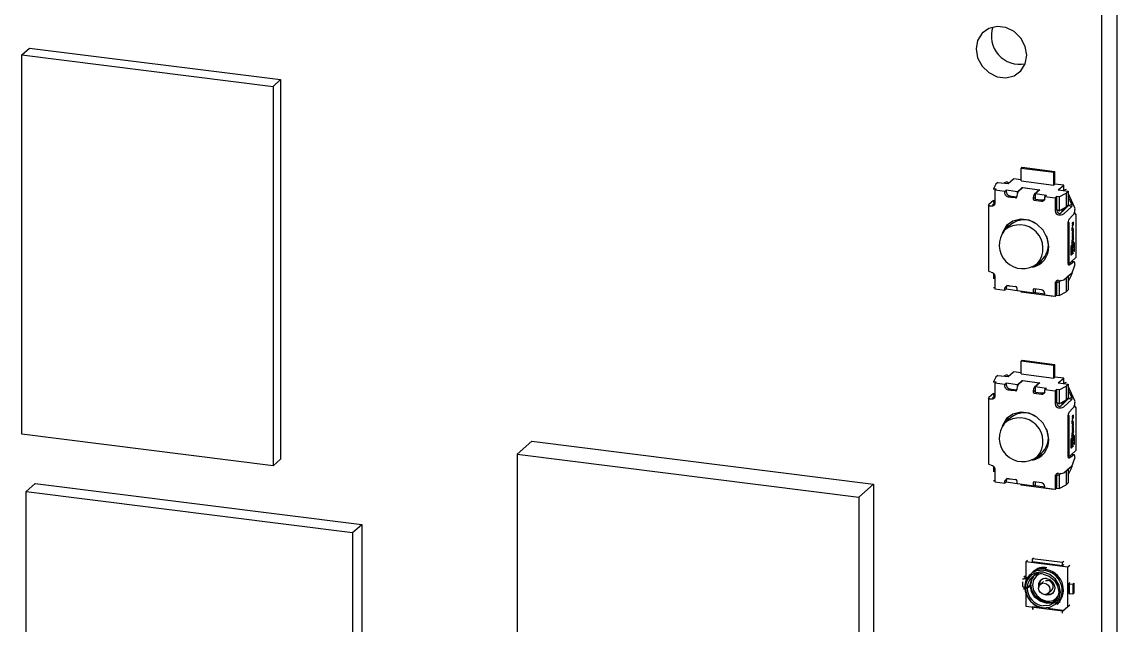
# Model space of a CAD drawing. Header units: millimetres. Extents: x 2 to 1109, y 2 to 430.
# Drawn here: x 458.21 to 499.01, y 248.17 to 270.64 of the extents above; entities that cross this region are included whole.
import ezdxf

# ---------------------------------------------------------------- set-up
doc = ezdxf.new("R2010")
doc.units = ezdxf.units.MM
doc.header["$LTSCALE"] = 0.5
doc.layers.add('几何体', color=7, linetype='Continuous')

msp = doc.modelspace()

# ---------------------------------------------------------------- linework, layer by layer
at = {"layer": '几何体'}
for p, q in [((499.007, 228.794), (499.007, 283.071)), ((498.442, 228.295), (498.442, 282.572)), ((458.212, 269.422), (458.494, 269.671)), ((458.494, 269.671), (467.849, 268.492)), ((458.212, 269.422), (467.566, 268.243)), ((458.212, 255.279), (458.212, 269.422)), ((467.566, 268.243), (467.849, 268.492)), ((467.849, 268.492), (467.849, 254.35)), ((467.566, 268.243), (467.566, 254.101)), ((495.432, 265.187), (495.477, 265.228)), ((496.648, 265.034), (495.432, 265.187)), ((495.432, 264.716), (495.432, 265.187)), ((495.477, 265.228), (496.694, 265.075)), ((494.945, 264.617), (495.15, 264.798)), ((495.432, 264.762), (495.15, 264.798)), ((496.694, 265.075), (496.648, 265.034)), ((496.648, 264.563), (496.648, 265.034)), ((496.694, 264.603), (496.694, 265.075)), ((494.493, 264.595), (494.401, 264.429)), ((494.503, 264.416), (494.401, 264.429)), ((494.401, 264.429), (494.401, 264.398)), ((494.503, 264.416), (494.45, 264.369)), ((494.825, 264.322), (494.45, 264.369)), ((494.571, 264.664), (494.493, 264.595)), ((494.571, 264.664), (494.945, 264.617)), ((494.878, 264.369), (494.825, 264.322)), ((495.299, 264.316), (494.878, 264.369)), ((494.964, 264.634), (494.921, 264.669)), ((495.475, 264.472), (495.299, 264.316)), ((495.322, 264.311), (495.499, 264.467)), ((495.432, 264.716), (496.648, 264.563)), ((495.475, 264.472), (496.13, 264.389)), ((495.475, 264.446), (495.475, 264.472)), ((495.499, 264.467), (496.107, 264.39)), ((495.93, 264.234), (496.107, 264.39)), ((496.13, 264.389), (495.953, 264.233)), ((496.107, 264.369), (496.107, 264.39)), ((496.648, 264.563), (496.694, 264.603)), ((497.021, 264.562), (496.694, 264.603)), ((496.816, 264.381), (497.021, 264.562)), ((496.816, 264.381), (497.19, 264.334)), ((497.111, 264.396), (497.013, 264.356)), ((497.021, 264.359), (497.021, 264.562)), ((494.401, 263.992), (494.232, 263.837)), ((494.401, 264.007), (494.401, 263.91)), ((495.299, 264.276), (495.299, 264.316)), ((495.93, 264.093), (495.953, 264.114)), ((496.374, 264.18), (495.953, 264.233)), ((495.953, 264.233), (495.953, 264.05)), ((496.374, 264.18), (496.321, 264.134)), ((496.321, 264.134), (496.695, 264.086)), ((496.748, 264.133), (496.695, 264.086)), ((496.85, 264.12), (496.748, 264.133)), ((496.748, 264.133), (496.749, 263.658)), ((496.85, 264.12), (497.112, 264.265)), ((496.85, 264.12), (496.85, 263.602)), ((497.19, 264.334), (497.112, 264.265)), ((497.112, 264.265), (497.112, 263.747)), ((497.19, 264.334), (497.19, 263.816)), ((497.434, 263.719), (497.19, 264.262)), ((494.222, 263.82), (494.222, 261.368)), ((494.437, 263.878), (494.372, 263.82)), ((494.401, 263.91), (494.41, 263.909)), ((496.842, 263.603), (496.85, 263.602)), ((496.85, 263.602), (497.112, 263.747)), ((496.952, 263.658), (496.952, 263.571)), ((496.972, 263.669), (496.972, 263.588)), ((497.019, 263.695), (497.019, 263.631)), ((497.326, 263.766), (497.02, 263.486)), ((497.096, 263.738), (497.096, 263.702)), ((497.19, 263.816), (497.112, 263.747)), ((497.324, 263.839), (497.186, 263.784)), ((497.326, 263.767), (497.186, 263.784)), ((497.206, 263.169), (497.206, 261.661)), ((497.381, 263.183), (497.34, 263.147)), ((497.34, 263.147), (497.34, 263.116)), ((497.34, 263.126), (497.364, 263.146)), ((497.34, 263.116), (497.373, 263.145)), ((497.364, 263.146), (497.373, 263.145)), ((497.372, 263.145), (497.372, 263.175)), ((497.373, 263.145), (497.373, 263.115)), ((497.381, 263.106), (497.381, 263.183)), ((497.489, 261.91), (497.489, 263.419)), ((495.047, 263.092), (494.853, 262.921)), ((497.326, 262.957), (497.326, 262.858)), ((497.326, 262.953), (497.326, 262.901)), ((497.326, 262.953), (497.336, 262.952)), ((497.326, 262.868), (497.372, 262.909)), ((497.326, 262.858), (497.381, 262.907)), ((497.326, 262.901), (497.336, 262.9)), ((497.336, 262.952), (497.336, 262.9)), ((497.336, 262.9), (497.352, 262.914)), ((497.347, 262.974), (497.337, 262.975)), ((497.368, 263.1), (497.34, 263.076)), ((497.34, 263.076), (497.34, 263.045)), ((497.34, 263.054), (497.362, 263.073)), ((497.34, 263.045), (497.371, 263.072)), ((497.34, 262.797), (497.34, 262.719)), ((497.34, 262.794), (497.35, 262.793)), ((497.34, 262.761), (497.35, 262.76)), ((497.34, 262.728), (497.372, 262.756)), ((497.34, 262.719), (497.381, 262.755)), ((497.344, 262.803), (497.372, 262.827)), ((497.344, 262.803), (497.353, 262.801)), ((497.35, 262.76), (497.35, 262.793)), ((497.381, 262.788), (497.35, 262.76)), ((497.381, 262.858), (497.351, 262.831)), ((497.352, 262.989), (497.362, 262.987)), ((497.352, 262.924), (497.352, 262.989)), ((497.352, 262.914), (497.352, 262.966)), ((497.352, 262.924), (497.362, 262.923)), ((497.353, 262.801), (497.381, 262.826)), ((497.362, 263.073), (497.371, 263.072)), ((497.362, 262.923), (497.362, 262.987)), ((497.381, 262.94), (497.362, 262.923)), ((497.372, 263.108), (497.372, 263.109)), ((497.372, 263.108), (497.381, 263.106)), ((497.372, 262.909), (497.372, 262.932)), ((497.372, 262.909), (497.381, 262.907)), ((497.372, 262.827), (497.372, 262.849)), ((497.372, 262.827), (497.381, 262.826)), ((497.372, 262.756), (497.372, 262.78)), ((497.372, 262.756), (497.381, 262.755)), ((497.381, 262.907), (497.381, 262.94)), ((497.381, 262.826), (497.381, 262.858)), ((497.381, 262.755), (497.381, 262.788)), ((497.406, 262.41), (497.301, 262.318)), ((497.353, 262.494), (497.326, 262.52)), ((497.326, 262.52), (497.326, 262.479)), ((497.344, 262.495), (497.326, 262.512)), ((497.326, 262.479), (497.343, 262.464)), ((497.343, 262.464), (497.326, 262.421)), ((497.326, 262.405), (497.344, 262.453)), ((497.326, 262.38), (497.353, 262.452)), ((497.326, 262.421), (497.326, 262.38)), ((497.381, 262.707), (497.34, 262.671)), ((497.34, 262.671), (497.34, 262.64)), ((497.34, 262.65), (497.364, 262.67)), ((497.34, 262.64), (497.373, 262.669)), ((497.369, 262.624), (497.34, 262.599)), ((497.34, 262.599), (497.34, 262.568)), ((497.34, 262.577), (497.362, 262.596)), ((497.34, 262.568), (497.371, 262.595)), ((497.344, 262.495), (497.353, 262.494)), ((497.344, 262.453), (497.353, 262.452)), ((497.382, 262.57), (497.353, 262.494)), ((497.353, 262.452), (497.381, 262.429)), ((497.354, 262.483), (497.372, 262.532)), ((497.372, 262.468), (497.354, 262.483)), ((497.354, 262.483), (497.363, 262.482)), ((497.362, 262.596), (497.371, 262.595)), ((497.363, 262.482), (497.382, 262.531)), ((497.381, 262.467), (497.363, 262.482)), ((497.364, 262.67), (497.373, 262.669)), ((497.372, 262.669), (497.372, 262.699)), ((497.372, 262.63), (497.381, 262.629)), ((497.372, 262.532), (497.372, 262.545)), ((497.372, 262.532), (497.382, 262.531)), ((497.372, 262.436), (497.372, 262.468)), ((497.372, 262.468), (497.381, 262.467)), ((497.373, 262.669), (497.373, 262.635)), ((497.381, 262.629), (497.381, 262.707)), ((497.381, 262.429), (497.381, 262.467)), ((497.382, 262.531), (497.382, 262.57)), ((497.412, 262.104), (497.412, 262.384)), ((497.421, 262.103), (497.421, 262.383)), ((497.286, 262.264), (497.286, 261.983)), ((497.293, 261.959), (497.364, 262.021)), ((497.297, 262.309), (497.306, 262.308)), ((497.297, 261.956), (497.301, 261.956)), ((497.301, 261.956), (497.373, 262.02)), ((497.309, 261.998), (497.318, 261.996)), ((497.312, 262.156), (497.321, 262.154)), ((497.364, 262.021), (497.373, 262.02)), ((497.39, 262.22), (497.399, 262.219)), ((497.412, 262.104), (497.421, 262.103)), ((496.01, 261.608), (496.205, 261.78)), ((496.205, 261.78), (496.239, 261.812)), ((497.178, 261.597), (497.461, 261.847)), ((497.39, 261.704), (497.31, 261.714)), ((497.327, 261.262), (497.438, 261.576)), ((494.401, 261.27), (494.401, 261.071)), ((494.41, 261.269), (494.401, 261.27)), ((497.02, 261.035), (497.326, 261.295)), ((497.19, 261.176), (497.112, 261.107)), ((497.112, 261.107), (497.112, 260.589)), ((497.19, 261.176), (497.19, 260.657)), ((494.401, 260.752), (494.45, 260.746)), ((494.45, 260.692), (494.825, 260.645)), ((494.878, 260.692), (494.825, 260.645)), ((494.878, 260.692), (495.288, 260.64)), ((495.953, 260.691), (495.953, 260.556)), ((496.748, 260.931), (496.748, 260.456)), ((496.887, 261.003), (496.842, 260.963)), ((496.85, 260.962), (496.842, 260.963)), ((496.93, 261.006), (496.85, 260.962)), ((496.85, 260.962), (496.85, 260.443)), ((495.303, 260.63), (495.911, 260.554)), ((495.432, 260.568), (495.432, 260.614)), ((496.648, 260.414), (495.432, 260.568)), ((495.953, 260.582), (495.93, 260.561)), ((495.953, 260.556), (496.321, 260.51)), ((496.695, 260.409), (496.321, 260.457)), ((496.648, 260.414), (496.649, 260.415)), ((496.648, 260.415), (496.648, 260.414)), ((496.748, 260.456), (496.695, 260.409)), ((496.748, 260.456), (496.85, 260.443)), ((496.85, 260.443), (497.112, 260.589)), ((497.19, 260.657), (497.112, 260.589)), ((495.432, 257.996), (495.477, 258.036)), ((496.648, 257.842), (495.432, 257.996)), ((495.432, 257.524), (495.432, 257.996)), ((495.477, 258.036), (496.694, 257.883)), ((496.694, 257.883), (496.648, 257.842)), ((496.648, 257.371), (496.648, 257.842)), ((496.694, 257.411), (496.694, 257.883)), ((494.571, 257.472), (494.493, 257.404)), ((494.571, 257.472), (494.945, 257.425)), ((494.964, 257.442), (494.921, 257.477)), ((494.945, 257.425), (495.15, 257.606)), ((495.432, 257.57), (495.15, 257.606)), ((495.432, 257.524), (496.648, 257.371)), ((494.493, 257.404), (494.401, 257.237)), ((494.503, 257.224), (494.401, 257.237)), ((494.401, 257.237), (494.401, 257.206)), ((494.503, 257.224), (494.45, 257.177)), ((494.825, 257.13), (494.45, 257.177)), ((494.878, 257.177), (494.825, 257.13)), ((495.299, 257.124), (494.878, 257.177)), ((495.475, 257.28), (495.299, 257.124)), ((495.299, 257.084), (495.299, 257.124)), ((495.322, 257.119), (495.499, 257.275)), ((495.475, 257.28), (496.13, 257.197)), ((495.475, 257.254), (495.475, 257.28)), ((495.499, 257.275), (496.107, 257.198)), ((495.93, 257.043), (496.107, 257.198)), ((496.13, 257.197), (495.953, 257.041)), ((496.374, 256.988), (495.953, 257.041)), ((495.953, 257.041), (495.953, 256.858)), ((496.107, 257.177), (496.107, 257.198)), ((496.648, 257.371), (496.694, 257.411)), ((497.021, 257.37), (496.694, 257.411)), ((496.816, 257.189), (497.021, 257.37)), ((496.816, 257.189), (497.19, 257.142)), ((496.85, 256.928), (497.112, 257.074)), ((497.111, 257.204), (497.013, 257.164)), ((497.021, 257.168), (497.021, 257.37)), ((497.19, 257.142), (497.112, 257.074)), ((497.112, 257.074), (497.112, 256.555)), ((497.19, 257.142), (497.19, 256.624)), ((497.434, 256.527), (497.19, 257.071)), ((494.222, 256.628), (494.222, 254.177)), ((494.401, 256.8), (494.232, 256.645)), ((494.437, 256.687), (494.372, 256.628)), ((494.401, 256.815), (494.401, 256.718)), ((494.401, 256.718), (494.41, 256.717)), ((495.93, 256.901), (495.953, 256.922)), ((496.374, 256.988), (496.321, 256.942)), ((496.321, 256.942), (496.695, 256.895)), ((496.748, 256.941), (496.695, 256.895)), ((496.85, 256.928), (496.748, 256.941)), ((496.748, 256.941), (496.749, 256.467)), ((496.85, 256.928), (496.85, 256.41)), ((497.19, 256.624), (497.112, 256.555)), ((497.324, 256.647), (497.186, 256.592)), ((496.842, 256.411), (496.85, 256.41)), ((496.85, 256.41), (497.112, 256.555)), ((496.952, 256.466), (496.952, 256.379)), ((496.972, 256.477), (496.972, 256.396)), ((497.019, 256.503), (497.019, 256.439)), ((497.326, 256.575), (497.02, 256.294)), ((497.096, 256.546), (497.096, 256.51)), ((497.326, 256.575), (497.186, 256.593)), ((497.489, 254.719), (497.489, 256.227)), ((495.047, 255.9), (494.853, 255.729)), ((497.206, 255.978), (497.206, 254.469)), ((497.381, 255.991), (497.34, 255.955)), ((497.34, 255.955), (497.34, 255.924)), ((497.34, 255.934), (497.364, 255.954)), ((497.34, 255.924), (497.373, 255.953)), ((497.368, 255.908), (497.34, 255.884)), ((497.34, 255.884), (497.34, 255.853)), ((497.34, 255.862), (497.362, 255.881)), ((497.34, 255.853), (497.371, 255.88)), ((497.352, 255.797), (497.362, 255.796)), ((497.352, 255.732), (497.352, 255.797)), ((497.362, 255.881), (497.371, 255.88)), ((497.362, 255.731), (497.362, 255.796)), ((497.364, 255.954), (497.373, 255.953)), ((497.372, 255.953), (497.372, 255.983)), ((497.372, 255.916), (497.372, 255.917)), ((497.372, 255.916), (497.381, 255.915)), ((497.373, 255.953), (497.373, 255.923)), ((497.381, 255.915), (497.381, 255.991)), ((497.326, 255.765), (497.326, 255.666)), ((497.326, 255.761), (497.326, 255.709)), ((497.326, 255.761), (497.336, 255.76)), ((497.326, 255.676), (497.372, 255.717)), ((497.326, 255.666), (497.381, 255.715)), ((497.326, 255.709), (497.336, 255.708)), ((497.336, 255.76), (497.336, 255.708)), ((497.336, 255.708), (497.352, 255.722)), ((497.347, 255.782), (497.337, 255.783)), ((497.34, 255.605), (497.34, 255.527)), ((497.34, 255.602), (497.35, 255.601)), ((497.34, 255.569), (497.35, 255.568)), ((497.34, 255.536), (497.372, 255.564)), ((497.34, 255.527), (497.381, 255.563)), ((497.381, 255.515), (497.34, 255.479)), ((497.34, 255.479), (497.34, 255.449)), ((497.34, 255.458), (497.364, 255.478)), ((497.34, 255.449), (497.373, 255.477)), ((497.369, 255.432), (497.34, 255.407)), ((497.34, 255.407), (497.34, 255.376)), ((497.34, 255.385), (497.362, 255.404)), ((497.34, 255.376), (497.371, 255.403)), ((497.344, 255.611), (497.372, 255.636)), ((497.344, 255.611), (497.353, 255.61)), ((497.35, 255.568), (497.35, 255.601)), ((497.381, 255.596), (497.35, 255.568)), ((497.381, 255.666), (497.351, 255.639)), ((497.352, 255.722), (497.352, 255.774)), ((497.352, 255.732), (497.362, 255.731)), ((497.353, 255.61), (497.381, 255.634)), ((497.381, 255.748), (497.362, 255.731)), ((497.362, 255.404), (497.371, 255.403)), ((497.364, 255.478), (497.373, 255.477)), ((497.372, 255.717), (497.372, 255.74)), ((497.372, 255.717), (497.381, 255.715)), ((497.372, 255.636), (497.372, 255.658)), ((497.372, 255.636), (497.381, 255.634)), ((497.372, 255.564), (497.372, 255.588)), ((497.372, 255.564), (497.381, 255.563)), ((497.372, 255.477), (497.372, 255.507)), ((497.372, 255.438), (497.381, 255.437)), ((497.373, 255.477), (497.373, 255.443)), ((497.381, 255.715), (497.381, 255.748)), ((497.381, 255.634), (497.381, 255.666)), ((497.381, 255.563), (497.381, 255.596)), ((497.381, 255.437), (497.381, 255.515)), ((467.566, 254.101), (458.212, 255.279)), ((476.66, 254.542), (477.208, 255.025)), ((477.208, 255.025), (489.929, 253.422)), ((497.286, 255.072), (497.286, 254.791)), ((497.297, 255.117), (497.306, 255.116)), ((497.406, 255.218), (497.301, 255.126)), ((497.353, 255.302), (497.326, 255.328)), ((497.326, 255.328), (497.326, 255.287)), ((497.344, 255.303), (497.326, 255.321)), ((497.326, 255.287), (497.343, 255.272)), ((497.343, 255.272), (497.326, 255.229)), ((497.326, 255.214), (497.344, 255.261)), ((497.326, 255.188), (497.353, 255.26)), ((497.326, 255.229), (497.326, 255.188)), ((497.344, 255.303), (497.353, 255.302)), ((497.344, 255.261), (497.353, 255.26)), ((497.382, 255.378), (497.353, 255.302)), ((497.353, 255.26), (497.381, 255.237)), ((497.354, 255.291), (497.372, 255.341)), ((497.372, 255.277), (497.354, 255.291)), ((497.354, 255.291), (497.363, 255.29)), ((497.363, 255.29), (497.382, 255.339)), ((497.381, 255.275), (497.363, 255.29)), ((497.372, 255.341), (497.372, 255.353)), ((497.372, 255.341), (497.382, 255.339)), ((497.372, 255.245), (497.372, 255.277)), ((497.372, 255.277), (497.381, 255.275)), ((497.381, 255.237), (497.381, 255.275)), ((497.382, 255.339), (497.382, 255.378)), ((497.39, 255.028), (497.399, 255.027)), ((497.412, 254.913), (497.412, 255.192)), ((497.421, 254.911), (497.421, 255.191)), ((496.01, 254.417), (496.205, 254.588)), ((496.205, 254.588), (496.239, 254.62)), ((497.178, 254.405), (497.461, 254.655)), ((497.293, 254.767), (497.364, 254.829)), ((497.297, 254.765), (497.301, 254.764)), ((497.301, 254.764), (497.373, 254.828)), ((497.309, 254.806), (497.318, 254.805)), ((497.312, 254.964), (497.321, 254.963)), ((497.364, 254.829), (497.373, 254.828)), ((497.412, 254.912), (497.421, 254.911)), ((467.566, 254.101), (467.849, 254.35)), ((476.66, 254.542), (476.66, 243.605)), ((476.66, 254.542), (489.381, 252.939)), ((497.39, 254.512), (497.31, 254.522)), ((497.327, 254.071), (497.438, 254.384)), ((494.401, 254.079), (494.401, 253.879)), ((494.41, 254.078), (494.401, 254.079)), ((496.887, 253.811), (496.842, 253.771)), ((496.85, 253.77), (496.842, 253.771)), ((496.93, 253.814), (496.85, 253.77)), ((496.85, 253.77), (496.85, 253.251)), ((497.02, 253.843), (497.326, 254.103)), ((497.19, 253.984), (497.112, 253.915)), ((497.112, 253.915), (497.112, 253.397)), ((497.19, 253.984), (497.19, 253.465)), ((458.371, 253.15), (458.707, 253.446)), ((458.707, 253.446), (470.868, 251.914)), ((489.381, 252.939), (489.929, 253.422)), ((489.929, 253.422), (489.929, 242.486)), ((494.401, 253.56), (494.45, 253.554)), ((494.45, 253.5), (494.825, 253.453)), ((494.878, 253.5), (494.825, 253.453)), ((494.878, 253.5), (495.288, 253.448)), ((495.303, 253.439), (495.911, 253.362)), ((495.432, 253.376), (495.432, 253.422)), ((496.648, 253.223), (495.432, 253.376)), ((495.953, 253.39), (495.93, 253.369)), ((495.953, 253.5), (495.953, 253.365)), ((495.953, 253.365), (496.321, 253.318)), ((496.748, 253.739), (496.748, 253.264)), ((496.85, 253.251), (497.112, 253.397)), ((497.19, 253.465), (497.112, 253.397)), ((458.371, 253.15), (470.532, 251.618)), ((458.371, 242.308), (458.371, 253.15)), ((489.381, 252.939), (489.381, 242.002)), ((496.695, 253.218), (496.321, 253.265)), ((496.648, 253.224), (496.648, 253.223)), ((496.648, 253.223), (496.649, 253.223)), ((496.748, 253.264), (496.695, 253.218)), ((496.748, 253.264), (496.85, 253.251)), ((470.532, 251.618), (470.868, 251.914)), ((470.868, 251.914), (470.868, 241.072)), ((470.532, 251.618), (470.532, 240.776)), ((495.603, 250.526), (495.674, 250.588)), ((495.603, 250.526), (495.603, 249.782)), ((497.175, 250.328), (495.603, 250.526)), ((495.856, 250.636), (495.899, 250.673)), ((496.979, 250.494), (495.856, 250.636)), ((495.856, 250.523), (495.856, 250.636)), ((496.979, 250.381), (495.856, 250.523)), ((497.021, 250.532), (496.979, 250.494)), ((496.979, 250.381), (496.979, 250.494)), ((495.819, 250.094), (495.776, 250.057)), ((496.38, 250.183), (496.364, 250.169)), ((496.38, 250.183), (496.364, 250.169)), ((497.021, 250.419), (496.979, 250.381)), ((497.246, 250.39), (497.175, 250.328)), ((497.175, 248.857), (497.175, 250.328)), ((495.538, 249.874), (495.482, 249.882)), ((495.482, 249.776), (495.482, 249.599)), ((495.538, 249.969), (495.581, 250.006)), ((495.632, 249.957), (495.538, 249.969)), ((495.581, 249.912), (495.538, 249.874)), ((495.632, 249.957), (495.632, 249.866)), ((495.825, 249.91), (495.777, 249.682)), ((495.95, 249.943), (495.982, 249.958)), ((496.269, 249.791), (496.145, 249.682)), ((496.337, 249.828), (496.417, 249.834)), ((497.208, 249.717), (497.246, 249.749)), ((497.208, 249.339), (497.208, 249.717)), ((497.208, 249.717), (497.231, 249.708)), ((497.231, 249.708), (497.353, 249.693)), ((497.231, 249.331), (497.231, 249.708)), ((497.353, 249.693), (497.395, 249.73)), ((497.353, 249.693), (497.353, 249.316)), ((497.395, 249.73), (497.395, 249.353)), ((495.482, 249.599), (495.538, 249.592)), ((495.538, 249.592), (495.538, 249.497)), ((495.593, 249.562), (495.571, 249.59)), ((495.571, 249.576), (495.593, 249.548)), ((495.658, 249.554), (495.593, 249.562)), ((495.593, 249.548), (495.658, 249.54)), ((495.603, 249.414), (495.603, 248.867)), ((495.791, 249.671), (495.658, 249.554)), ((495.658, 249.54), (495.791, 249.657)), ((496.315, 249.299), (496.294, 249.301)), ((496.382, 249.285), (496.329, 249.302)), ((496.443, 249.344), (496.566, 249.454)), ((497.246, 249.372), (497.208, 249.339)), ((497.208, 249.339), (497.231, 249.331)), ((497.353, 249.316), (497.231, 249.331)), ((497.395, 249.353), (497.353, 249.316)), ((495.603, 248.867), (496.988, 248.692)), ((495.856, 248.863), (496.154, 248.826)), ((495.856, 248.863), (495.856, 248.75)), ((496.364, 248.982), (496.38, 248.996)), ((496.364, 248.982), (496.38, 248.996)), ((496.769, 248.932), (496.811, 248.969)), ((496.857, 249.01), (496.885, 249.035)), ((496.988, 248.692), (497.175, 248.857)), ((497.175, 248.857), (497.246, 248.92)), ((495.899, 248.788), (495.856, 248.75)), ((496.424, 248.792), (496.979, 248.722)), ((496.979, 248.609), (496.979, 248.722)), ((496.988, 248.692), (497.059, 248.755))]:
    msp.add_line(p, q, dxfattribs=at)
at = {"layer": '几何体', "flags": 128}
for points in [[(495.645, 269.399), (495.588, 269.732), (495.424, 270.039), (495.172, 270.283), (494.864, 270.435), (494.536, 270.477), (494.228, 270.403), (493.976, 270.222), (493.812, 269.956), (493.755, 269.637), (493.812, 269.305), (493.976, 268.997), (494.228, 268.753), (494.536, 268.601), (494.864, 268.56), (495.172, 268.634), (495.424, 268.815), (495.588, 269.081), (495.645, 269.399)], [(494.45, 264.369), (494.45, 264.036), (494.45, 263.918), (494.45, 263.885), (494.449, 263.875), (494.449, 263.869), (494.445, 263.848), (494.436, 263.829), (494.404, 263.793), (494.367, 263.776), (494.319, 263.773)], [(494.92, 264.667), (494.915, 264.672), (494.881, 264.67), (494.843, 264.66), (494.816, 264.65), (494.795, 264.636)], [(494.878, 264.369), (494.878, 264.329), (494.878, 264.317), (494.878, 264.31), (494.884, 264.279), (494.898, 264.246), (494.917, 264.217), (494.942, 264.194), (494.971, 264.177), (495.006, 264.165), (495.006, 264.165), (495.011, 264.164), (495.024, 264.162), (495.076, 264.155), (495.277, 264.13)], [(495.224, 264.083), (495.049, 264.105), (494.994, 264.112), (494.961, 264.116), (494.929, 264.125), (494.899, 264.14), (494.872, 264.162), (494.85, 264.191), (494.834, 264.222), (494.827, 264.248), (494.825, 264.322)], [(495.922, 263.995), (496.193, 263.962), (496.234, 263.966), (496.272, 263.985), (496.301, 264.016), (496.321, 264.075), (496.321, 264.134)], [(495.975, 264.042), (496.152, 264.019), (496.206, 264.013), (496.237, 264.009), (496.27, 264.009), (496.3, 264.017), (496.326, 264.033), (496.333, 264.039)], [(496.695, 264.086), (496.695, 263.753), (496.697, 263.586), (496.711, 263.54), (496.742, 263.499), (496.783, 263.47), (496.826, 263.457)], [(494.319, 263.773), (494.27, 263.783), (494.236, 263.799), (494.223, 263.818), (494.232, 263.837)], [(497.437, 261.608), (497.436, 261.64), (497.432, 261.667), (497.426, 261.687), (497.417, 261.701), (497.407, 261.708), (497.396, 261.707), (497.393, 261.706), (497.289, 261.621), (497.247, 261.587), (497.227, 261.574), (497.217, 261.574), (497.209, 261.581), (497.201, 261.593), (497.195, 261.61), (497.19, 261.658), (497.19, 261.659), (497.189, 261.666), (497.189, 261.684), (497.189, 262.534), (497.189, 262.923), (497.189, 263.118), (497.189, 263.149), (497.19, 263.164), (497.195, 263.212), (497.205, 263.26), (497.221, 263.299), (497.346, 263.426), (497.407, 263.492), (497.42, 263.525), (497.43, 263.566), (497.435, 263.604), (497.437, 263.646)], [(497.326, 263.766), (497.33, 263.804), (497.324, 263.839)], [(496.462, 262.277), (496.408, 262.59), (496.254, 262.879), (496.017, 263.109), (495.727, 263.252), (495.419, 263.291), (495.129, 263.221), (494.892, 263.051), (494.738, 262.801), (494.729, 262.777)], [(494.799, 262.868), (494.945, 263.098), (494.972, 263.125)], [(497.362, 262.987), (497.359, 263), (497.355, 263.009), (497.35, 263.012), (497.344, 263.009), (497.338, 263.002), (497.332, 262.989), (497.328, 262.974), (497.326, 262.957)], [(497.337, 262.975), (497.337, 262.975), (497.334, 262.973), (497.332, 262.97), (497.33, 262.966), (497.328, 262.96), (497.326, 262.953)], [(497.352, 262.966), (497.35, 262.97), (497.348, 262.973), (497.346, 262.974), (497.344, 262.972), (497.341, 262.969), (497.339, 262.964), (497.337, 262.958), (497.336, 262.952)], [(497.325, 262.211), (497.33, 262.258), (497.34, 262.303), (497.35, 262.33), (497.362, 262.345), (497.372, 262.347), (497.379, 262.339), (497.39, 262.307), (497.399, 262.219)], [(497.421, 262.383), (497.421, 262.391), (497.42, 262.398), (497.419, 262.404), (497.417, 262.408), (497.414, 262.411), (497.412, 262.413), (497.409, 262.412), (497.406, 262.41)], [(497.286, 261.983), (497.287, 261.977), (497.288, 261.971), (497.289, 261.967), (497.291, 261.962), (497.293, 261.959), (497.296, 261.957), (497.298, 261.956), (497.301, 261.956)], [(497.399, 262.219), (497.389, 262.276), (497.381, 262.295), (497.369, 262.301), (497.362, 262.298), (497.355, 262.289), (497.349, 262.277), (497.344, 262.261), (497.331, 262.186)], [(497.331, 262.186), (497.376, 262.111), (497.391, 262.108)], [(497.39, 262.22), (497.38, 262.278), (497.371, 262.297), (497.362, 262.301)], [(496.227, 261.701), (496.07, 261.604), (495.951, 261.561)], [(494.319, 261.322), (494.27, 261.332), (494.236, 261.348), (494.223, 261.367), (494.232, 261.386)], [(494.319, 261.322), (494.362, 261.309), (494.398, 261.287), (494.425, 261.254), (494.445, 261.213), (494.449, 261.185), (494.45, 261.042), (494.45, 260.692)], [(497.326, 261.295), (497.329, 261.273), (497.323, 261.254)], [(494.825, 260.645), (494.825, 260.686), (494.825, 260.698), (494.825, 260.704), (494.831, 260.734), (494.845, 260.763), (494.864, 260.787), (494.889, 260.804), (494.918, 260.814), (494.953, 260.817), (494.953, 260.817), (494.958, 260.816), (494.971, 260.815), (495.023, 260.809), (495.224, 260.783)], [(495.269, 260.732), (495.27, 260.706), (495.273, 260.682), (495.278, 260.662), (495.284, 260.646), (495.292, 260.636), (495.302, 260.631), (495.303, 260.63)], [(496.321, 260.457), (496.321, 260.516), (496.301, 260.579), (496.272, 260.617), (496.234, 260.646), (496.193, 260.661), (495.922, 260.695)], [(496.826, 261.006), (496.788, 261.005), (496.75, 260.991), (496.72, 260.964), (496.701, 260.928), (496.695, 260.759), (496.695, 260.409)], [(495.877, 260.656), (495.878, 260.629), (495.881, 260.605), (495.886, 260.585), (495.892, 260.57), (495.9, 260.559), (495.91, 260.554), (495.92, 260.555), (495.93, 260.561)], [(494.92, 257.475), (494.915, 257.48), (494.881, 257.479), (494.843, 257.468), (494.816, 257.458), (494.795, 257.444)], [(494.45, 257.177), (494.45, 256.844), (494.45, 256.726), (494.45, 256.693), (494.449, 256.683), (494.449, 256.677), (494.445, 256.656), (494.436, 256.637), (494.404, 256.602), (494.367, 256.584), (494.319, 256.581)], [(495.224, 256.891), (495.049, 256.913), (494.994, 256.92), (494.961, 256.924), (494.929, 256.933), (494.899, 256.948), (494.872, 256.971), (494.85, 256.999), (494.834, 257.03), (494.827, 257.056), (494.825, 257.13)], [(494.878, 257.177), (494.878, 257.137), (494.878, 257.125), (494.878, 257.118), (494.884, 257.087), (494.898, 257.054), (494.917, 257.025), (494.942, 257.002), (494.971, 256.985), (495.006, 256.973), (495.006, 256.973), (495.011, 256.972), (495.024, 256.97), (495.076, 256.964), (495.277, 256.938)], [(494.319, 256.581), (494.27, 256.591), (494.236, 256.607), (494.223, 256.626), (494.232, 256.645)], [(495.922, 256.803), (496.193, 256.77), (496.234, 256.775), (496.272, 256.793), (496.301, 256.824), (496.321, 256.883), (496.321, 256.942)], [(495.975, 256.85), (496.152, 256.827), (496.206, 256.821), (496.237, 256.817), (496.27, 256.817), (496.3, 256.825), (496.326, 256.841), (496.333, 256.847)], [(496.695, 256.895), (496.695, 256.561), (496.697, 256.394), (496.711, 256.348), (496.742, 256.307), (496.783, 256.278), (496.826, 256.265)], [(497.326, 256.575), (497.33, 256.612), (497.324, 256.647)], [(497.437, 254.416), (497.436, 254.448), (497.432, 254.475), (497.426, 254.495), (497.417, 254.509), (497.407, 254.516), (497.396, 254.515), (497.393, 254.514), (497.289, 254.43), (497.247, 254.395), (497.227, 254.382), (497.217, 254.382), (497.209, 254.389), (497.201, 254.401), (497.195, 254.418), (497.19, 254.466), (497.19, 254.467), (497.189, 254.474), (497.189, 254.493), (497.189, 255.342), (497.189, 255.731), (497.189, 255.926), (497.189, 255.957), (497.19, 255.973), (497.195, 256.021), (497.205, 256.068), (497.221, 256.107), (497.346, 256.234), (497.407, 256.3), (497.42, 256.333), (497.43, 256.374), (497.435, 256.413), (497.437, 256.454)], [(496.462, 255.086), (496.408, 255.399), (496.254, 255.687), (496.017, 255.917), (495.727, 256.06), (495.419, 256.099), (495.129, 256.029), (494.892, 255.859), (494.738, 255.609), (494.729, 255.585)], [(494.799, 255.676), (494.945, 255.906), (494.972, 255.933)], [(497.362, 255.796), (497.359, 255.808), (497.355, 255.817), (497.35, 255.82), (497.344, 255.817), (497.338, 255.81), (497.332, 255.797), (497.328, 255.782), (497.326, 255.765)], [(497.337, 255.783), (497.337, 255.783), (497.334, 255.782), (497.332, 255.779), (497.33, 255.774), (497.328, 255.768), (497.326, 255.761)], [(497.352, 255.774), (497.35, 255.778), (497.348, 255.781), (497.346, 255.782), (497.344, 255.78), (497.341, 255.777), (497.339, 255.773), (497.337, 255.767), (497.336, 255.76)], [(497.325, 255.019), (497.33, 255.066), (497.34, 255.111), (497.35, 255.138), (497.362, 255.153), (497.372, 255.155), (497.379, 255.147), (497.39, 255.115), (497.399, 255.027)], [(497.399, 255.027), (497.389, 255.085), (497.381, 255.104), (497.369, 255.11), (497.362, 255.106), (497.355, 255.098), (497.349, 255.085), (497.344, 255.069), (497.331, 254.994)], [(497.331, 254.994), (497.376, 254.919), (497.391, 254.916)], [(497.39, 255.028), (497.38, 255.086), (497.371, 255.105), (497.362, 255.109)], [(497.421, 255.191), (497.421, 255.199), (497.42, 255.206), (497.419, 255.212), (497.417, 255.217), (497.414, 255.22), (497.412, 255.221), (497.409, 255.22), (497.406, 255.218)], [(497.286, 254.791), (497.287, 254.785), (497.288, 254.78), (497.289, 254.775), (497.291, 254.771), (497.293, 254.768), (497.296, 254.765), (497.298, 254.764), (497.301, 254.764)], [(494.319, 254.13), (494.27, 254.14), (494.236, 254.156), (494.223, 254.175), (494.232, 254.194)], [(496.227, 254.509), (496.07, 254.413), (495.951, 254.37)], [(494.319, 254.13), (494.362, 254.117), (494.398, 254.095), (494.425, 254.063), (494.445, 254.021), (494.449, 253.993), (494.45, 253.85), (494.45, 253.5)], [(496.826, 253.814), (496.788, 253.813), (496.75, 253.799), (496.72, 253.772), (496.701, 253.736), (496.695, 253.567), (496.695, 253.218)], [(497.326, 254.103), (497.329, 254.081), (497.323, 254.062)], [(494.825, 253.453), (494.825, 253.494), (494.825, 253.506), (494.825, 253.512), (494.831, 253.542), (494.845, 253.571), (494.864, 253.595), (494.889, 253.612), (494.918, 253.622), (494.953, 253.625), (494.953, 253.625), (494.958, 253.625), (494.971, 253.623), (495.023, 253.617), (495.224, 253.592)], [(495.269, 253.541), (495.27, 253.514), (495.273, 253.49), (495.278, 253.47), (495.284, 253.454), (495.292, 253.444), (495.302, 253.439), (495.303, 253.439)], [(495.877, 253.464), (495.878, 253.437), (495.881, 253.413), (495.886, 253.393), (495.892, 253.378), (495.9, 253.367), (495.91, 253.362), (495.92, 253.363), (495.93, 253.369)], [(496.321, 253.265), (496.321, 253.324), (496.301, 253.387), (496.272, 253.426), (496.234, 253.454), (496.193, 253.469), (495.922, 253.504)], [(496.361, 250.279), (496.094, 250.26), (495.912, 250.161)], [(495.948, 250.048), (496.139, 250.153), (496.252, 250.161)], [(496.085, 250.254), (496.094, 250.259), (496.361, 250.279)], [(496.248, 248.813), (496.498, 248.831), (496.711, 248.948), (496.853, 249.144), (496.903, 249.39), (496.853, 249.649), (496.711, 249.881), (496.498, 250.051), (496.248, 250.133)], [(496.364, 248.982), (496.139, 249.055), (495.948, 249.208), (495.82, 249.417), (495.775, 249.65), (495.82, 249.871), (495.895, 249.975)], [(495.777, 249.682), (495.775, 249.678), (495.777, 249.675), (495.783, 249.673), (495.791, 249.671)], [(495.791, 249.671), (495.838, 249.89), (495.898, 249.972)], [(496.389, 249.003), (496.164, 249.077), (495.972, 249.23), (495.845, 249.439), (495.8, 249.672), (495.845, 249.893), (495.9, 249.97)], [(496.092, 250.055), (496.012, 250.011), (495.898, 249.854), (495.858, 249.657), (495.898, 249.45), (496.012, 249.264), (496.182, 249.129), (496.382, 249.063)], [(496.294, 249.301), (496.216, 249.326), (496.149, 249.378), (496.103, 249.448), (496.083, 249.529), (496.094, 249.607), (496.134, 249.671), (496.196, 249.713), (496.272, 249.727)], [(496.248, 250.067), (496.473, 249.993), (496.664, 249.84), (496.792, 249.631), (496.837, 249.398), (496.792, 249.177), (496.664, 249), (496.473, 248.895), (496.248, 248.879)], [(496.294, 249.725), (496.372, 249.7), (496.439, 249.649), (496.485, 249.578), (496.504, 249.498), (496.493, 249.42), (496.454, 249.355), (496.392, 249.313), (496.315, 249.299)], [(496.382, 249.897), (496.498, 249.86), (496.597, 249.781), (496.663, 249.673), (496.686, 249.553), (496.663, 249.438), (496.597, 249.347), (496.498, 249.293), (496.382, 249.285)], [(495.791, 249.657), (495.783, 249.658), (495.777, 249.661), (495.775, 249.664), (495.777, 249.667)], [(495.777, 249.667), (495.826, 249.425), (495.961, 249.21), (496.161, 249.053), (496.396, 248.979), (496.63, 248.999), (496.677, 249.026)], [(496.417, 249.316), (496.534, 249.325), (496.632, 249.379)], [(496.781, 249.103), (496.59, 248.998), (496.364, 248.982)], [(496.739, 249.084), (496.6, 249.011), (496.38, 248.996)]]:
    msp.add_lwpolyline(points, dxfattribs=at)
at = {"layer": '几何体'}
for centre, radius, start, end in [((495.384, 270.121), 1.06, 161.712, 281.1072), ((495.23, 264.122), 0.0391, 261.3987, 1.4207), ((495.564, 264.141), 0.295, 144.931, 183.5932), ((496.172, 264.065), 0.295, 144.931, 183.5932), ((495.929, 264.047), 0.0524, 181.0588, 261.7606), ((495.982, 264.094), 0.0525, 181.0927, 236.3445), ((495.981, 264.091), 0.0497, 235.6023, 262.4486), ((492.395, 261.663), 5.388, 23.8288, 27.1315), ((494.39, 263.928), 0.11, 260.5324, 311.437), ((495.039, 262.232), 1.791, 109.2152, 110.5717), ((496.9, 263.654), 0.152, 178.3195, 262.0896), ((495.568, 261.572), 2.398, 57.8976, 60.4913), ((487.497, 274.061), 14.124, 311.6305, 313.3161), ((497.302, 263.677), 0.139, 347.0468, 17.681), ((495.542, 262.476), 0.791, 58.8531, 128.7453), ((496.882, 263.747), 0.295, 259.2262, 297.8883), ((497.103, 263.169), 0.103, 0.3064, 25.1382), ((497.379, 263.417), 0.109, 1.0588, 81.7606), ((495.494, 262.326), 0.879, 140.2136, 308.7191), ((495.369, 262.203), 0.879, 320.2136, 128.7191), ((497.411, 262.793), 0.0709, 148.0782, 177.2979), ((497.357, 262.793), 0.0164, 142.318, 173.0157), ((497.318, 262.989), 0.0344, 358.4531, 37.4917), ((497.366, 262.791), 0.0169, 142.5055, 174.4839), ((497.296, 263.111), 0.0758, 329.8276, 357.2402), ((497.347, 263.115), 0.0257, 323.5398, 359.4981), ((497.306, 263.11), 0.0758, 329.8276, 357.2402), ((495.658, 262.346), 0.789, 317.4353, 24.1953), ((497.457, 262.246), 0.172, 155.4446, 174.1157), ((497.442, 262.257), 0.124, 133.9081, 187.0725), ((497.29, 262.636), 0.0825, 330.9257, 355.7799), ((497.354, 262.636), 0.0188, 321.4463, 356.3159), ((497.299, 262.635), 0.0825, 330.9257, 355.7799), ((497.367, 262.389), 0.0452, 354.2736, 29.2703), ((495.695, 262.255), 0.767, 281.8195, 1.6897), ((498.205, 262.319), 0.908, 180.6503, 190.3952), ((498.214, 262.318), 0.908, 180.6503, 190.3952), ((497.843, 262.36), 0.54, 185.5183, 196.0224), ((500.184, 262.024), 2.876, 177.3765, 180.5261), ((500.194, 262.023), 2.876, 177.3765, 180.5261), ((499.848, 261.918), 2.531, 175.2258, 178.2301), ((497.588, 262.18), 0.275, 196.134, 215.3682), ((497.618, 262.191), 0.299, 192.0016, 214.9177), ((497.405, 261.909), 0.0834, 312.1581, 0.9777), ((497.12, 261.66), 0.0863, 330.8361, 0.5365), ((497.394, 261.59), 0.0465, 341.6257, 22.3123), ((493.889, 262.66), 3.711, 332.821, 337.7282), ((495.043, 260.72), 0.168, 137.731, 189.7744), ((495.216, 260.731), 0.0524, 1.0588, 81.7606), ((495.916, 260.657), 0.0391, 81.3987, 181.4207), ((496.855, 260.942), 0.107, 127.5126, 186.0942), ((496.21, 262.646), 1.798, 287.4158, 290.569), ((496.882, 261.296), 0.295, 259.2262, 297.8883), ((495.564, 256.949), 0.295, 144.931, 183.5932), ((496.172, 256.873), 0.295, 144.931, 183.5932), ((494.39, 256.736), 0.11, 260.5324, 311.437), ((495.039, 255.041), 1.791, 109.2152, 110.5717), ((495.23, 256.93), 0.0391, 261.3987, 1.4207), ((495.929, 256.855), 0.0524, 181.0588, 261.7606), ((495.982, 256.902), 0.0525, 181.0927, 236.3445), ((495.981, 256.899), 0.0497, 235.6023, 262.4486), ((492.395, 254.471), 5.388, 23.8288, 27.1315), ((496.9, 256.462), 0.152, 178.3195, 262.0896), ((495.568, 254.38), 2.398, 57.8976, 60.4913), ((496.882, 256.555), 0.295, 259.2262, 297.8883), ((487.497, 266.869), 14.124, 311.6305, 313.3161), ((497.379, 256.225), 0.109, 1.0588, 81.7606), ((497.302, 256.485), 0.139, 347.0468, 17.681), ((495.369, 255.011), 0.879, 320.2136, 128.7191), ((495.542, 255.284), 0.791, 58.8531, 128.7453), ((497.103, 255.977), 0.103, 0.3064, 25.1382), ((497.318, 255.798), 0.0344, 358.4531, 37.4917), ((497.296, 255.919), 0.0758, 329.8276, 357.2402), ((497.347, 255.923), 0.0257, 323.5398, 359.4981), ((497.306, 255.918), 0.0758, 329.8276, 357.2402), ((495.494, 255.134), 0.879, 140.2136, 308.7191), ((495.658, 255.154), 0.789, 317.4353, 24.1953), ((497.411, 255.602), 0.0709, 148.0782, 177.2979), ((497.357, 255.601), 0.0164, 142.318, 173.0157), ((497.366, 255.599), 0.0169, 142.5055, 174.4839), ((497.29, 255.444), 0.0825, 330.9257, 355.7799), ((497.354, 255.444), 0.0188, 321.4463, 356.3159), ((497.299, 255.443), 0.0825, 330.9257, 355.7799), ((495.695, 255.063), 0.767, 281.8195, 1.6897), ((497.457, 255.054), 0.172, 155.4446, 174.1157), ((498.205, 255.128), 0.908, 180.6503, 190.3952), ((498.214, 255.126), 0.908, 180.6503, 190.3952), ((497.843, 255.168), 0.54, 185.5183, 196.0224), ((497.442, 255.065), 0.124, 133.9081, 187.0725), ((497.367, 255.197), 0.0452, 354.2736, 29.2703), ((500.184, 254.832), 2.876, 177.3765, 180.5261), ((500.194, 254.831), 2.876, 177.3765, 180.5261), ((499.848, 254.726), 2.531, 175.2258, 178.2301), ((497.588, 254.988), 0.275, 196.134, 215.3682), ((497.618, 254.999), 0.299, 192.0016, 214.9177), ((497.405, 254.717), 0.0834, 312.1581, 0.9777), ((497.12, 254.468), 0.0863, 330.8361, 0.5365), ((497.394, 254.399), 0.0465, 341.6257, 22.3123), ((496.855, 253.75), 0.107, 127.5126, 186.0942), ((496.21, 255.454), 1.798, 287.4158, 290.569), ((496.882, 254.104), 0.295, 259.2262, 297.8883), ((493.889, 255.468), 3.711, 332.821, 337.7282), ((495.043, 253.529), 0.168, 137.731, 189.7744), ((495.216, 253.54), 0.0524, 1.0588, 81.7606), ((495.916, 253.465), 0.0391, 81.3987, 181.4207), ((496.181, 249.598), 0.61, 81.381, 180.7887), ((496.162, 249.57), 0.569, 81.3797, 180.7436), ((496.239, 249.775), 0.519, 76.4574, 136.1758), ((496.268, 249.8), 0.519, 76.4574, 136.1758), ((496.206, 249.444), 0.76, 317.6817, 85.0029), ((496.249, 249.481), 0.759, 317.6817, 85.0029), ((496.171, 249.56), 0.512, 81.3777, 180.6683), ((496.338, 249.642), 0.259, 80.3108, 196.0113), ((496.349, 249.682), 0.235, 128.4877, 189.4253), ((496.398, 249.607), 0.228, 317.6817, 85.0029), ((496.39, 249.598), 0.819, 181.5763, 261.7484), ((496.358, 249.57), 0.765, 181.6132, 261.7475), ((496.347, 249.56), 0.688, 181.6748, 261.7461), ((496.479, 249.677), 0.688, 181.6748, 261.7461), ((496.464, 249.457), 0.402, 258.2168, 328.2481)]:
    msp.add_arc(centre, radius, start, end, dxfattribs=at)

doc.saveas('drawing.dxf')
